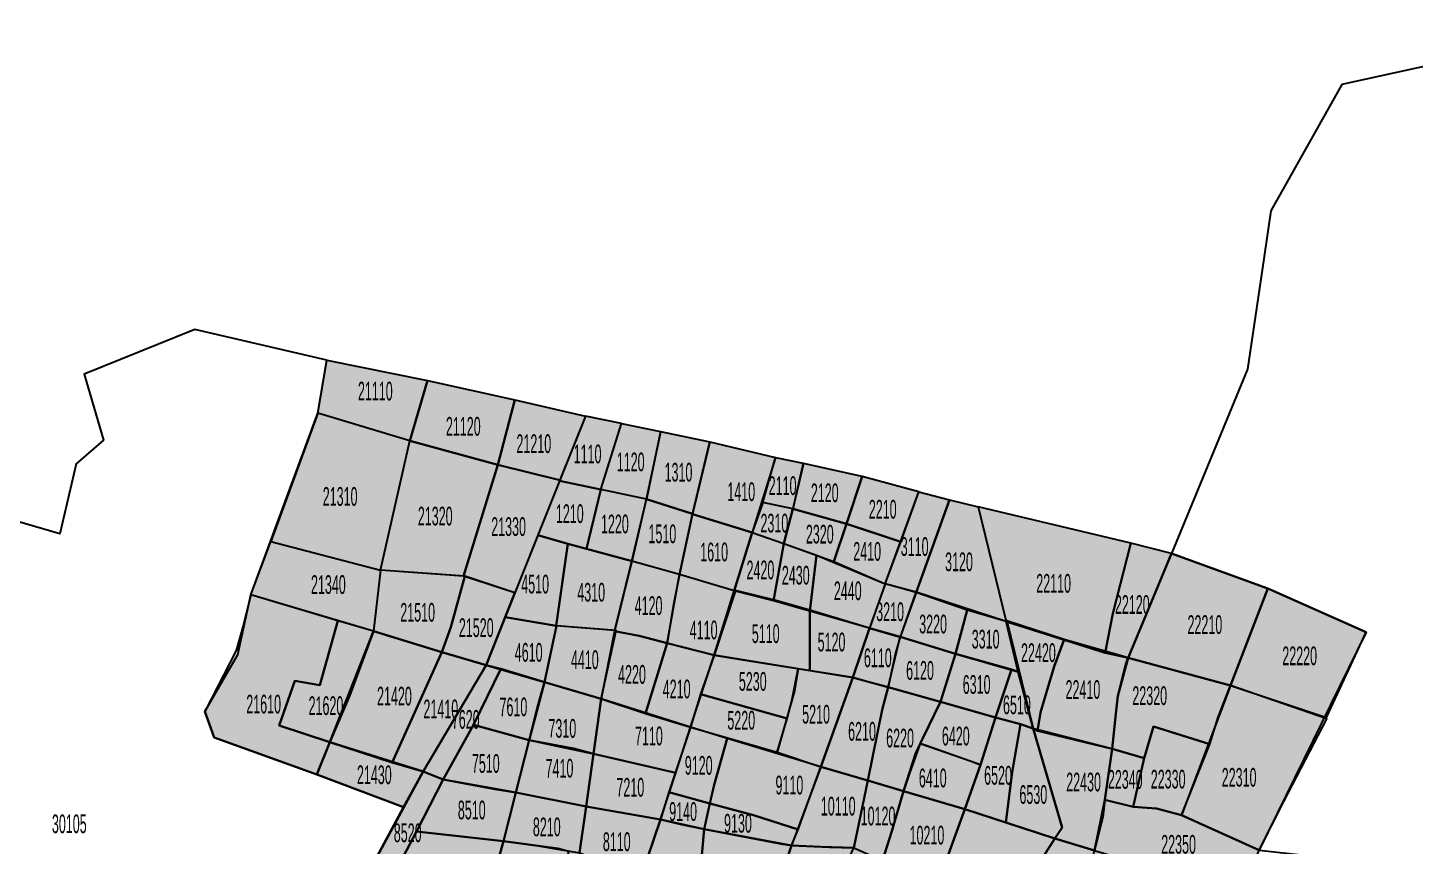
# Model space of a CAD drawing. Extents: x -55316 to 65086, y -49558 to 22922.
# Drawn here: x 439 to 13089, y -10254 to -2794 of the extents above; entities that cross this region are included whole.
import ezdxf
from ezdxf.enums import TextEntityAlignment as Align

# ---------------------------------------------------------------- set-up
doc = ezdxf.new("R2010")
doc.units = 0
doc.header["$MEASUREMENT"] = 0
doc.layers.add('ZONES', color=7, linetype='Continuous')
doc.layers.add('大区', color=7, linetype='Continuous')

msp = doc.modelspace()

# ---------------------------------------------------------------- hatches: boundary and pattern name
at = {"layer": '大区', "linetype": 'Continuous'}
h = msp.add_hatch(color=256, dxfattribs=at)
h.dxf.hatch_style = 1
h.set_gradient(color1=(237, 238, 153), color2=(237, 238, 153), tint=1)
h.paths.add_polyline_path([(4084, -6008), (3167, -5824), (3083, -6308), (3923, -6558)])
h.paths.add_polyline_path([(4879, -6186), (4084, -6008), (3923, -6558), (4725, -6779)])
h.paths.add_polyline_path([(5523, -6333), (4879, -6186), (4725, -6779), (5290, -6919)])
h.paths.add_polyline_path([(5290, -6919), (4725, -6779), (4412, -7793), (4423, -7794), (4881, -7945)])
h.paths.add_polyline_path([(4725, -6779), (3923, -6558), (3657, -7738), (4412, -7793)], flags=17)
h.paths.add_polyline_path([(3923, -6558), (3083, -6308), (2654, -7477), (3655, -7738), (3656, -7738)])
h.paths.add_polyline_path([(3656, -7738), (2654, -7477), (2474, -7964), (3592, -8294), (3592, -8294)], flags=17)
h.paths.add_polyline_path([(4423, -7796), (4412, -7793), (4725, -6779), (3923, -6558), (3656, -7738), (2654, -7477), (2474, -7964), (3266, -8200), (3592, -8294), (4213, -8486), (4296, -8259)])
h.paths.add_polyline_path([(4881, -7945), (4423, -7796), (4296, -8259), (4213, -8486), (4620, -8603), (4793, -8165)])
h.paths.add_polyline_path([(3266, -8200), (2474, -7964), (2355, -8508), (2053, -9026), (2138, -9262), (3075, -9602), (3193, -9306), (2731, -9155), (2873, -8746), (3101, -8785)])
h.paths.add_polyline_path([(4213, -8486), (3592, -8294), (3592, -8294), (3375, -8877), (3193, -9306), (3763, -9484)])
h.paths.add_polyline_path([(3592, -8294), (3592, -8294), (3266, -8200), (3101, -8785), (2873, -8746), (2731, -9155), (3193, -9306)])
h.paths.add_polyline_path([(4620, -8603), (4213, -8486), (3763, -9484), (4045, -9573)])
h.paths.add_polyline_path([(3193, -9306), (3075, -9602), (3865, -9898), (4045, -9573), (3760, -9491)])
h.paths.add_polyline_path([(3417, -6234), (3800, -6234), (3800, -5978), (3417, -5978)], flags=24)
h.paths.add_polyline_path([(4204, -6555), (4616, -6555), (4616, -6299), (4204, -6299)], flags=24)
h.paths.add_polyline_path([(4847, -6713), (5259, -6713), (5259, -6457), (4847, -6457)], flags=24)
h.paths.add_polyline_path([(4603, -7469), (5043, -7469), (5043, -7214), (4603, -7214)], flags=24)
h.paths.add_polyline_path([(3934, -7373), (4374, -7373), (4374, -7117), (3934, -7117)], flags=24)
h.paths.add_polyline_path([(3081, -7193), (3493, -7193), (3493, -6938), (3081, -6938)], flags=24)
h.paths.add_polyline_path([(2960, -7997), (3400, -7997), (3400, -7741), (2960, -7741)], flags=24)
h.paths.add_polyline_path([(3788, -8250), (4200, -8250), (4200, -7994), (3788, -7994)], flags=24)
h.paths.add_polyline_path([(4308, -8390), (4748, -8390), (4748, -8134), (4308, -8134)], flags=24)
h.paths.add_polyline_path([(2384, -9087), (2797, -9087), (2797, -8831), (2384, -8831)], flags=24)
h.paths.add_polyline_path([(2937, -9101), (3378, -9101), (3378, -8845), (2937, -8845)], flags=24)
h.paths.add_polyline_path([(3562, -9014), (4002, -9014), (4002, -8758), (3562, -8758)], flags=24)
h.paths.add_polyline_path([(3999, -9131), (4411, -9131), (4411, -8875), (3999, -8875)], flags=24)
h.paths.add_polyline_path([(4240, -9225), (4624, -9225), (4624, -8970), (4240, -8970)], flags=9)
h.paths.add_polyline_path([(3379, -9731), (3820, -9731), (3820, -9475), (3379, -9475)], flags=25)
at = {"layer": '大区', "linetype": 'Continuous', "true_color": 0xf8f6b0}
h = msp.add_hatch(color=51, dxfattribs=at)
h.dxf.hatch_style = 1
h.paths.add_polyline_path([(10495, -7492), (9104, -7162), (9358, -8205), (9367, -8207), (9365, -8201), (9889, -8369), (10265, -8477), (10332, -8133)])
h.paths.add_polyline_path([(10866, -7586), (10495, -7492), (10332, -8133), (10265, -8477), (10470, -8536)])
h.paths.add_polyline_path([(11746, -7905), (10866, -7586), (10603, -8225), (10470, -8536), (11405, -8790)])
h.paths.add_polyline_path([(11746, -7905), (11405, -8790), (12262, -9076), (12642, -8302)])
h.paths.add_polyline_path([(9887, -8372), (9367, -8207), (9604, -9182), (9647, -9193), (9671, -9034), (9727, -8849), (9797, -8615)])
h.paths.add_polyline_path([(10470, -8536), (10262, -8491), (9887, -8372), (9797, -8615), (9727, -8849), (9671, -9034), (9647, -9193), (10326, -9368), (10358, -9049), (10378, -8882), (10449, -8593)])
h.paths.add_polyline_path([(11405, -8790), (10470, -8536), (10378, -8882), (10358, -9049), (10326, -9368), (10618, -9453), (10703, -9162), (11205, -9320), (11273, -9140), (11292, -9077)])
h.paths.add_polyline_path([(12258, -9085), (11405, -8790), (11273, -9140), (11216, -9324), (10958, -9970), (11666, -10289)])
h.paths.add_polyline_path([(11205, -9320), (10703, -9162), (10618, -9453), (10517, -9895), (10731, -9911), (10958, -9970)])
h.paths.add_polyline_path([(10618, -9453), (10326, -9368), (10259, -9832), (10517, -9895)])
h.paths.add_polyline_path([(10326, -9368), (9646, -9202), (9604, -9182), (9869, -10083), (9802, -10185), (10166, -10292), (10259, -9832)])
h.paths.add_polyline_path([(10958, -9970), (10731, -9911), (10517, -9895), (10259, -9832), (10239, -9990), (10166, -10292), (11034, -10553), (11506, -10694), (11666, -10289)])
h.paths.add_polyline_path([(10166, -10292), (9802, -10185), (9409, -10803), (9987, -10998)])
h.paths.add_polyline_path([(10605, -10427), (10166, -10292), (9987, -10998), (11126, -11367), (11506, -10694)])
h.paths.add_polyline_path([(9409, -10803), (9234, -11222), (9531, -11337), (9874, -11460), (9987, -10998)])
h.paths.add_polyline_path([(11126, -11367), (9987, -10998), (9874, -11460), (10242, -11682), (10767, -12070)])
h.paths.add_polyline_path([(9874, -11460), (9531, -11337), (9234, -11222), (9121, -11595), (9144, -11966), (9720, -12194), (9773, -11829)])
h.paths.add_polyline_path([(10242, -11682), (9874, -11460), (9773, -11829), (9720, -12194), (10684, -12587), (10767, -12070)])
h.paths.add_polyline_path([(9720, -12194), (9144, -11966), (9200, -12448), (9300, -12713), (9616, -12920)])
h.paths.add_polyline_path([(9586, -7986), (9998, -7986), (9998, -7730), (9586, -7730)], flags=24)
h.paths.add_polyline_path([(10288, -8179), (10729, -8179), (10729, -7923), (10288, -7923)], flags=24)
h.paths.add_polyline_path([(10951, -8361), (11391, -8361), (11391, -8106), (10951, -8106)], flags=24)
h.paths.add_polyline_path([(11801, -8646), (12270, -8646), (12270, -8391), (11801, -8391)], flags=24)
h.paths.add_polyline_path([(9418, -8618), (9887, -8618), (9887, -8362), (9418, -8362)], flags=25)
h.paths.add_polyline_path([(9279, -9094), (9634, -9094), (9634, -8838), (9279, -8838)], flags=9)
h.paths.add_polyline_path([(9839, -8954), (10279, -8954), (10279, -8699), (9839, -8699)], flags=24)
h.paths.add_polyline_path([(10433, -9009), (10902, -9009), (10902, -8754), (10433, -8754)], flags=24)
h.paths.add_polyline_path([(11263, -9754), (11703, -9754), (11703, -9498), (11263, -9498)], flags=24)
h.paths.add_polyline_path([(10210, -9773), (10679, -9773), (10679, -9517), (10210, -9517)], flags=9)
h.paths.add_polyline_path([(10601, -9770), (11070, -9770), (11070, -9515), (10601, -9515)], flags=24)
h.paths.add_polyline_path([(9830, -9796), (10299, -9796), (10299, -9541), (9830, -9541)], flags=24)
h.paths.add_polyline_path([(10697, -10365), (11165, -10365), (11165, -10109), (10697, -10109)], flags=24)
h.paths.add_polyline_path([(9684, -10749), (10125, -10749), (10125, -10494), (9684, -10494)], flags=24)
h.paths.add_polyline_path([(10618, -10932), (11059, -10932), (11059, -10676), (10618, -10676)], flags=24)
h.paths.add_polyline_path([(9482, -11278), (9951, -11278), (9951, -11022), (9482, -11022)], flags=24)
h.paths.add_polyline_path([(10261, -11778), (10730, -11778), (10730, -11522), (10261, -11522)], flags=24)
h.paths.add_polyline_path([(9235, -11971), (9675, -11971), (9675, -11716), (9235, -11716)], flags=24)
h.paths.add_polyline_path([(10042, -12206), (10482, -12206), (10482, -11951), (10042, -11951)], flags=24)
h.paths.add_polyline_path([(2960, -7997), (3400, -7997), (3400, -7741), (2960, -7741)], flags=9)
h.paths.add_polyline_path([(4603, -7469), (5043, -7469), (5043, -7214), (4603, -7214)], flags=9)
h.paths.add_polyline_path([(3934, -7373), (4374, -7373), (4374, -7117), (3934, -7117)], flags=9)
h.paths.add_polyline_path([(3081, -7193), (3493, -7193), (3493, -6938), (3081, -6938)], flags=9)
h.paths.add_polyline_path([(4847, -6713), (5259, -6713), (5259, -6457), (4847, -6457)], flags=9)
h.paths.add_polyline_path([(4204, -6555), (4616, -6555), (4616, -6299), (4204, -6299)], flags=9)
h.paths.add_polyline_path([(3417, -6234), (3800, -6234), (3800, -5978), (3417, -5978)], flags=9)
h.paths.add_polyline_path([(4308, -8390), (4748, -8390), (4748, -8134), (4308, -8134)], flags=9)
h.paths.add_polyline_path([(3788, -8250), (4200, -8250), (4200, -7994), (3788, -7994)], flags=9)
h.paths.add_polyline_path([(7723, -8054), (8107, -8054), (8107, -7798), (7723, -7798)], flags=9)
h.paths.add_polyline_path([(7249, -7912), (7633, -7912), (7633, -7656), (7249, -7656)], flags=9)
h.paths.add_polyline_path([(6927, -7863), (7310, -7863), (7310, -7608), (6927, -7608)], flags=9)
h.paths.add_polyline_path([(7914, -7694), (8269, -7694), (8269, -7439), (7914, -7439)], flags=9)
h.paths.add_polyline_path([(7468, -7538), (7852, -7538), (7852, -7283), (7468, -7283)], flags=9)
h.paths.add_polyline_path([(7068, -7437), (7423, -7437), (7423, -7181), (7068, -7181)], flags=9)
h.paths.add_polyline_path([(8056, -7311), (8411, -7311), (8411, -7056), (8056, -7056)], flags=9)
h.paths.add_polyline_path([(7527, -7161), (7882, -7161), (7882, -6905), (7527, -6905)], flags=9)
h.paths.add_polyline_path([(7158, -7096), (7484, -7096), (7484, -6840), (7158, -6840)], flags=9)
h.paths.add_polyline_path([(6533, -7700), (6860, -7700), (6860, -7444), (6533, -7444)], flags=9)
h.paths.add_polyline_path([(6061, -7534), (6388, -7534), (6388, -7279), (6061, -7279)], flags=9)
h.paths.add_polyline_path([(6781, -7151), (7108, -7151), (7108, -6895), (6781, -6895)], flags=9)
h.paths.add_polyline_path([(6209, -6972), (6536, -6972), (6536, -6717), (6209, -6717)], flags=9)
h.paths.add_polyline_path([(5614, -7444), (5970, -7444), (5970, -7189), (5614, -7189)], flags=9)
h.paths.add_polyline_path([(5218, -7351), (5545, -7351), (5545, -7095), (5218, -7095)], flags=9)
h.paths.add_polyline_path([(5773, -6879), (6100, -6879), (6100, -6623), (5773, -6623)], flags=9)
h.paths.add_polyline_path([(5394, -6807), (5693, -6807), (5693, -6551), (5394, -6551)], flags=9)
h.paths.add_polyline_path([(4888, -7993), (5243, -7993), (5243, -7737), (4888, -7737)], flags=9)
h.paths.add_polyline_path([(5398, -8067), (5753, -8067), (5753, -7811), (5398, -7811)], flags=9)
h.paths.add_polyline_path([(5921, -8189), (6276, -8189), (6276, -7933), (5921, -7933)], flags=9)
h.paths.add_polyline_path([(8124, -8245), (8479, -8245), (8479, -7990), (8124, -7990)], flags=9)
h.paths.add_polyline_path([(8752, -7790), (9107, -7790), (9107, -7534), (8752, -7534)], flags=9)
h.paths.add_polyline_path([(8362, -7651), (8688, -7651), (8688, -7395), (8362, -7395)], flags=9)
h.paths.add_polyline_path([(8501, -8357), (8885, -8357), (8885, -8102), (8501, -8102)], flags=9)
h.paths.add_polyline_path([(11144, -14571), (11509, -14571), (11509, -14336), (11144, -14336)], flags=24)
h.paths.add_polyline_path([(604, -10178), (1031, -10178), (1031, -9922), (604, -9922)], flags=9)
h.paths.add_polyline_path([(11127, -14581), (11525, -14581), (11525, -14326), (11127, -14326)], flags=9)
h.paths.add_polyline_path([(9942, -12965), (10411, -12965), (10411, -12709), (9942, -12709)], flags=9)
h.paths.add_polyline_path([(9250, -12604), (9719, -12604), (9719, -12348), (9250, -12348)], flags=25)
h.paths.add_polyline_path([(2937, -9101), (3378, -9101), (3378, -8845), (2937, -8845)], flags=9)
h.paths.add_polyline_path([(2384, -9087), (2797, -9087), (2797, -8831), (2384, -8831)], flags=9)
h.paths.add_polyline_path([(3379, -9731), (3820, -9731), (3820, -9475), (3379, -9475)], flags=9)
h.paths.add_polyline_path([(3562, -9014), (4002, -9014), (4002, -8758), (3562, -8758)], flags=9)
h.paths.add_polyline_path([(3999, -9131), (4411, -9131), (4411, -8875), (3999, -8875)], flags=9)
h.paths.add_polyline_path([(8630, -14644), (9057, -14644), (9057, -14388), (8630, -14388)], flags=9)
h.paths.add_polyline_path([(6769, -12313), (7181, -12313), (7181, -12058), (6769, -12058)], flags=9)
h.paths.add_polyline_path([(7085, -12511), (7469, -12511), (7469, -12255), (7085, -12255)], flags=9)
h.paths.add_polyline_path([(6099, -12588), (6540, -12588), (6540, -12332), (6099, -12332)], flags=9)
h.paths.add_polyline_path([(6360, -12126), (6772, -12126), (6772, -11870), (6360, -11870)], flags=9)
h.paths.add_polyline_path([(5373, -12331), (5785, -12331), (5785, -12076), (5373, -12076)], flags=9)
h.paths.add_polyline_path([(5666, -11843), (6050, -11843), (6050, -11587), (5666, -11587)], flags=9)
h.paths.add_polyline_path([(4334, -12668), (4747, -12668), (4747, -12413), (4334, -12413)], flags=9)
h.paths.add_polyline_path([(4619, -12005), (5031, -12005), (5031, -11750), (4619, -11750)], flags=9)
h.paths.add_polyline_path([(4724, -11564), (5108, -11564), (5108, -11309), (4724, -11309)], flags=9)
h.paths.add_polyline_path([(3034, -11443), (3446, -11443), (3446, -11187), (3034, -11187)], flags=9)
h.paths.add_polyline_path([(3445, -12413), (3886, -12413), (3886, -12157), (3445, -12157)], flags=9)
h.paths.add_polyline_path([(3551, -12094), (3963, -12094), (3963, -11838), (3551, -11838)], flags=9)
h.paths.add_polyline_path([(3907, -11325), (4291, -11325), (4291, -11070), (3907, -11070)], flags=9)
h.paths.add_polyline_path([(8603, -12272), (9015, -12272), (9015, -12016), (8603, -12016)], flags=9)
h.paths.add_polyline_path([(8627, -11776), (9039, -11776), (9039, -11520), (8627, -11520)], flags=9)
h.paths.add_polyline_path([(8230, -12364), (8614, -12364), (8614, -12109), (8230, -12109)], flags=9)
h.paths.add_polyline_path([(8763, -11134), (9147, -11134), (9147, -10879), (8763, -10879)], flags=9)
h.paths.add_polyline_path([(9072, -10584), (9427, -10584), (9427, -10328), (9072, -10328)], flags=9)
h.paths.add_polyline_path([(7778, -12174), (8204, -12174), (8204, -11919), (7778, -11919)], flags=9)
h.paths.add_polyline_path([(7846, -11842), (8244, -11842), (8244, -11586), (7846, -11586)], flags=9)
h.paths.add_polyline_path([(7195, -11960), (7621, -11960), (7621, -11705), (7195, -11705)], flags=9)
h.paths.add_polyline_path([(6867, -11816), (7293, -11816), (7293, -11560), (6867, -11560)], flags=9)
h.paths.add_polyline_path([(7345, -11664), (7771, -11664), (7771, -11408), (7345, -11408)], flags=9)
h.paths.add_polyline_path([(7033, -11463), (7431, -11463), (7431, -11207), (7033, -11207)], flags=9)
h.paths.add_polyline_path([(7910, -11398), (8337, -11398), (8337, -11142), (7910, -11142)], flags=9)
h.paths.add_polyline_path([(8209, -10937), (8607, -10937), (8607, -10681), (8209, -10681)], flags=9)
h.paths.add_polyline_path([(7546, -11291), (7972, -11291), (7972, -11035), (7546, -11035)], flags=9)
h.paths.add_polyline_path([(7777, -10708), (8203, -10708), (8203, -10452), (7777, -10452)], flags=9)
h.paths.add_polyline_path([(7175, -11101), (7601, -11101), (7601, -10845), (7175, -10845)], flags=9)
h.paths.add_polyline_path([(7329, -10680), (7727, -10680), (7727, -10424), (7329, -10424)], flags=9)
h.paths.add_polyline_path([(8438, -10281), (8836, -10281), (8836, -10025), (8438, -10025)], flags=9)
h.paths.add_polyline_path([(7992, -10107), (8390, -10107), (8390, -9851), (7992, -9851)], flags=9)
h.paths.add_polyline_path([(7643, -10017), (8012, -10017), (8012, -9761), (7643, -9761)], flags=9)
h.paths.add_polyline_path([(5702, -11402), (6086, -11402), (6086, -11146), (5702, -11146)], flags=9)
h.paths.add_polyline_path([(5961, -11021), (6316, -11021), (6316, -10765), (5961, -10765)], flags=9)
h.paths.add_polyline_path([(6297, -11755), (6681, -11755), (6681, -11500), (6297, -11500)], flags=9)
h.paths.add_polyline_path([(6339, -11270), (6723, -11270), (6723, -11014), (6339, -11014)], flags=9)
h.paths.add_polyline_path([(6706, -11472), (7061, -11472), (7061, -11216), (6706, -11216)], flags=9)
h.paths.add_polyline_path([(6648, -10874), (7032, -10874), (7032, -10618), (6648, -10618)], flags=9)
h.paths.add_polyline_path([(6765, -10478), (7148, -10478), (7148, -10222), (6765, -10222)], flags=9)
h.paths.add_polyline_path([(6196, -10532), (6551, -10532), (6551, -10276), (6196, -10276)], flags=9)
h.paths.add_polyline_path([(6236, -10065), (6592, -10065), (6592, -9810), (6236, -9810)], flags=9)
h.paths.add_polyline_path([(6736, -10173), (7091, -10173), (7091, -9917), (6736, -9917)], flags=9)
h.paths.add_polyline_path([(6379, -9644), (6734, -9644), (6734, -9389), (6379, -9389)], flags=9)
h.paths.add_polyline_path([(7220, -9825), (7546, -9825), (7546, -9569), (7220, -9569)], flags=9)
h.paths.add_polyline_path([(3711, -10260), (4095, -10260), (4095, -10004), (3711, -10004)], flags=9)
h.paths.add_polyline_path([(4310, -10052), (4665, -10052), (4665, -9796), (4310, -9796)], flags=9)
h.paths.add_polyline_path([(3948, -10498), (4332, -10498), (4332, -10242), (3948, -10242)], flags=9)
h.paths.add_polyline_path([(4241, -10936), (4596, -10936), (4596, -10680), (4241, -10680)], flags=9)
h.paths.add_polyline_path([(4704, -11026), (5088, -11026), (5088, -10771), (4704, -10771)], flags=9)
h.paths.add_polyline_path([(4789, -10584), (5173, -10584), (5173, -10328), (4789, -10328)], flags=9)
h.paths.add_polyline_path([(5196, -11266), (5580, -11266), (5580, -11010), (5196, -11010)], flags=9)
h.paths.add_polyline_path([(5394, -10764), (5749, -10764), (5749, -10508), (5394, -10508)], flags=9)
h.paths.add_polyline_path([(4994, -10206), (5349, -10206), (5349, -9950), (4994, -9950)], flags=9)
h.paths.add_polyline_path([(5645, -10341), (5972, -10341), (5972, -10085), (5645, -10085)], flags=9)
h.paths.add_polyline_path([(4240, -9225), (4624, -9225), (4624, -8970), (4240, -8970)], flags=9)
h.paths.add_polyline_path([(4689, -9112), (5045, -9112), (5045, -8857), (4689, -8857)], flags=9)
h.paths.add_polyline_path([(4438, -9628), (4793, -9628), (4793, -9372), (4438, -9372)], flags=9)
h.paths.add_polyline_path([(5109, -9671), (5464, -9671), (5464, -9415), (5109, -9415)], flags=9)
h.paths.add_polyline_path([(5136, -9308), (5491, -9308), (5491, -9052), (5136, -9052)], flags=9)
h.paths.add_polyline_path([(5755, -9845), (6110, -9845), (6110, -9589), (5755, -9589)], flags=9)
h.paths.add_polyline_path([(5939, -9377), (6266, -9377), (6266, -9121), (5939, -9121)], flags=9)
h.paths.add_polyline_path([(9415, -9911), (9799, -9911), (9799, -9655), (9415, -9655)], flags=9)
h.paths.add_polyline_path([(9093, -9736), (9477, -9736), (9477, -9481), (9093, -9481)], flags=9)
h.paths.add_polyline_path([(8708, -9378), (9092, -9378), (9092, -9123), (8708, -9123)], flags=9)
h.paths.add_polyline_path([(8512, -9760), (8867, -9760), (8867, -9505), (8512, -9505)], flags=9)
h.paths.add_polyline_path([(8913, -8908), (9268, -8908), (9268, -8652), (8913, -8652)], flags=9)
h.paths.add_polyline_path([(8200, -9396), (8584, -9396), (8584, -9141), (8200, -9141)], flags=9)
h.paths.add_polyline_path([(7867, -9335), (8223, -9335), (8223, -9079), (7867, -9079)], flags=9)
h.paths.add_polyline_path([(8396, -8780), (8752, -8780), (8752, -8524), (8396, -8524)], flags=9)
h.paths.add_polyline_path([(8026, -8665), (8352, -8665), (8352, -8409), (8026, -8409)], flags=9)
h.paths.add_polyline_path([(6858, -8880), (7241, -8880), (7241, -8624), (6858, -8624)], flags=9)
h.paths.add_polyline_path([(6752, -9234), (7136, -9234), (7136, -8978), (6752, -8978)], flags=9)
h.paths.add_polyline_path([(7449, -9179), (7804, -9179), (7804, -8923), (7449, -8923)], flags=9)
h.paths.add_polyline_path([(7589, -8521), (7944, -8521), (7944, -8265), (7589, -8265)], flags=9)
h.paths.add_polyline_path([(7004, -8445), (7330, -8445), (7330, -8189), (7004, -8189)], flags=9)
h.paths.add_polyline_path([(4829, -8615), (5184, -8615), (5184, -8359), (4829, -8359)], flags=9)
h.paths.add_polyline_path([(5340, -8682), (5695, -8682), (5695, -8426), (5340, -8426)], flags=9)
h.paths.add_polyline_path([(5756, -8816), (6140, -8816), (6140, -8560), (5756, -8560)], flags=9)
h.paths.add_polyline_path([(6178, -8949), (6533, -8949), (6533, -8693), (6178, -8693)], flags=9)
h.paths.add_polyline_path([(6438, -8411), (6765, -8411), (6765, -8155), (6438, -8155)], flags=9)
h.paths.add_polyline_path([(8994, -8495), (9349, -8495), (9349, -8239), (8994, -8239)], flags=9)
at = {"layer": '大区', "linetype": 'Continuous', "true_color": 0xadddf7}
h = msp.add_hatch(color=141, dxfattribs=at)
h.dxf.hatch_style = 1
h.paths.add_polyline_path([(5853, -6400), (5523, -6333), (5287, -6925), (5665, -7002)])
h.paths.add_polyline_path([(6209, -6475), (5853, -6400), (5665, -7002), (6080, -7091)])
h.paths.add_polyline_path([(6659, -6567), (6210, -6475), (6080, -7091), (6500, -7223)])
h.paths.add_polyline_path([(7255, -6712), (6659, -6567), (6501, -7224), (6500, -7228), (7044, -7395)])
h.paths.add_polyline_path([(5665, -7002), (5287, -6925), (5090, -7419), (5363, -7499), (5534, -7545)])
h.paths.add_polyline_path([(6080, -7091), (5665, -7002), (5534, -7545), (5947, -7654)])
h.paths.add_polyline_path([(6500, -7228), (6499, -7228), (6500, -7223), (6080, -7091), (5950, -7657), (6382, -7779)])
h.paths.add_polyline_path([(7044, -7395), (6500, -7228), (6382, -7779), (6880, -7925)])
h.paths.add_polyline_path([(5394, -6807), (5693, -6807), (5693, -6551), (5394, -6551)], flags=24)
h.paths.add_polyline_path([(5773, -6879), (6100, -6879), (6100, -6623), (5773, -6623)], flags=24)
h.paths.add_polyline_path([(6209, -6972), (6536, -6972), (6536, -6717), (6209, -6717)], flags=24)
h.paths.add_polyline_path([(6781, -7151), (7108, -7151), (7108, -6895), (6781, -6895)], flags=24)
h.paths.add_polyline_path([(5218, -7351), (5545, -7351), (5545, -7095), (5218, -7095)], flags=24)
h.paths.add_polyline_path([(5614, -7444), (5970, -7444), (5970, -7189), (5614, -7189)], flags=24)
h.paths.add_polyline_path([(6061, -7534), (6388, -7534), (6388, -7279), (6061, -7279)], flags=24)
h.paths.add_polyline_path([(6533, -7700), (6860, -7700), (6860, -7444), (6533, -7444)], flags=24)
h.paths.add_polyline_path([(7158, -7096), (7484, -7096), (7484, -6840), (7158, -6840)], flags=9)
h = msp.add_hatch(color=141, dxfattribs=at)
h.dxf.hatch_style = 1
h.paths.add_polyline_path([(5853, -6400), (5523, -6333), (5290, -6919), (5287, -6925), (5665, -7002)])
h.paths.add_polyline_path([(6209, -6475), (5853, -6400), (5665, -7002), (6080, -7091)])
h.paths.add_polyline_path([(5394, -6807), (5693, -6807), (5693, -6551), (5394, -6551)], flags=24)
h.paths.add_polyline_path([(5773, -6879), (6100, -6879), (6100, -6623), (5773, -6623)], flags=24)
h.paths.add_polyline_path([(6209, -6972), (6536, -6972), (6536, -6717), (6209, -6717)], flags=9)
at = {"layer": '大区', "linetype": 'Continuous'}
h = msp.add_hatch(color=256, dxfattribs=at)
h.dxf.hatch_style = 1
h.set_gradient(color1=(237, 238, 153), color2=(237, 238, 153), tint=1)
h.paths.add_polyline_path([(4725, -6779), (3923, -6558), (3657, -7738), (4412, -7793)])
h.paths.add_polyline_path([(3656, -7738), (2654, -7477), (2474, -7964), (3592, -8294), (3592, -8294)])
h.paths.add_polyline_path([(3934, -7373), (4374, -7373), (4374, -7117), (3934, -7117)], flags=24)
h.paths.add_polyline_path([(2960, -7997), (3400, -7997), (3400, -7741), (2960, -7741)], flags=24)
at = {"layer": '大区', "linetype": 'Continuous', "true_color": 0xcecce6}
h = msp.add_hatch(color=254, dxfattribs=at)
h.dxf.hatch_style = 1
h.paths.add_polyline_path([(7507, -6764), (7255, -6712), (7140, -7120), (7415, -7179)])
h.paths.add_polyline_path([(8046, -6884), (7511, -6766), (7415, -7179), (7903, -7317)])
h.paths.add_polyline_path([(8563, -7023), (8046, -6884), (7903, -7317), (8152, -7399), (8395, -7479)])
h.paths.add_polyline_path([(8152, -7399), (7903, -7317), (7787, -7658), (8255, -7862), (8395, -7479)])
h.paths.add_polyline_path([(7903, -7317), (7415, -7179), (7332, -7496), (7630, -7602), (7787, -7658)])
h.paths.add_polyline_path([(7415, -7179), (7140, -7120), (7044, -7395), (7332, -7496)])
h.paths.add_polyline_path([(7332, -7496), (7044, -7395), (6880, -7926), (6891, -7928), (6892, -7924), (7241, -8010)])
h.paths.add_polyline_path([(7630, -7602), (7332, -7496), (7241, -8010), (7570, -8104)])
h.paths.add_polyline_path([(8255, -7862), (7630, -7602), (7571, -8104), (8114, -8267)])
h.paths.add_polyline_path([(7158, -7096), (7484, -7096), (7484, -6840), (7158, -6840)], flags=24)
h.paths.add_polyline_path([(7527, -7161), (7882, -7161), (7882, -6905), (7527, -6905)], flags=24)
h.paths.add_polyline_path([(8056, -7311), (8411, -7311), (8411, -7056), (8056, -7056)], flags=24)
h.paths.add_polyline_path([(7914, -7694), (8269, -7694), (8269, -7439), (7914, -7439)], flags=24)
h.paths.add_polyline_path([(7468, -7538), (7852, -7538), (7852, -7283), (7468, -7283)], flags=24)
h.paths.add_polyline_path([(7068, -7437), (7423, -7437), (7423, -7181), (7068, -7181)], flags=9)
h.paths.add_polyline_path([(6927, -7863), (7310, -7863), (7310, -7608), (6927, -7608)], flags=24)
h.paths.add_polyline_path([(7249, -7912), (7633, -7912), (7633, -7656), (7249, -7656)], flags=9)
h.paths.add_polyline_path([(7723, -8054), (8107, -8054), (8107, -7798), (7723, -7798)], flags=24)
h.paths.add_polyline_path([(8124, -8245), (8479, -8245), (8479, -7990), (8124, -7990)], flags=9)
at = {"layer": '大区', "linetype": 'Continuous', "true_color": 0xf7abae}
h = msp.add_hatch(color=241, dxfattribs=at)
h.dxf.hatch_style = 1
h.paths.add_polyline_path([(8844, -7098), (8563, -7023), (8400, -7480), (8255, -7862), (8540, -7940)])
h.paths.add_polyline_path([(8471, -8132), (8537, -7940), (8255, -7862), (8114, -8267), (8394, -8347)])
h.paths.add_polyline_path([(9104, -7162), (8844, -7098), (8540, -7940), (9358, -8205)])
h.paths.add_polyline_path([(9004, -8102), (8540, -7941), (8471, -8132), (8397, -8348), (8898, -8500)])
h.paths.add_polyline_path([(9358, -8205), (9004, -8102), (8898, -8500), (9408, -8645), (9468, -8665)])
h.paths.add_polyline_path([(8362, -7651), (8688, -7651), (8688, -7395), (8362, -7395)], flags=24)
h.paths.add_polyline_path([(8124, -8245), (8479, -8245), (8479, -7990), (8124, -7990)], flags=24)
h.paths.add_polyline_path([(8752, -7790), (9107, -7790), (9107, -7534), (8752, -7534)], flags=24)
h.paths.add_polyline_path([(8501, -8357), (8885, -8357), (8885, -8102), (8501, -8102)], flags=24)
h.paths.add_polyline_path([(8994, -8495), (9349, -8495), (9349, -8239), (8994, -8239)], flags=24)
at = {"layer": '大区', "linetype": 'Continuous', "true_color": 0xfeeab9}
h = msp.add_hatch(color=254, dxfattribs=at)
h.dxf.hatch_style = 1
h.paths.add_polyline_path([(5363, -7499), (5090, -7419), (4881, -7945), (4794, -8166), (5257, -8245)])
h.paths.add_polyline_path([(5947, -7656), (5363, -7499), (5257, -8243), (5785, -8286), (5790, -8286)])
h.paths.add_polyline_path([(6323, -8067), (6382, -7779), (6382, -7779), (5947, -7656), (5790, -8286), (5803, -8287), (5801, -8297), (6012, -8338), (6270, -8404)])
h.paths.add_polyline_path([(6880, -7926), (6880, -7925), (6382, -7779), (6270, -8404), (6696, -8514)])
h.paths.add_polyline_path([(6696, -8514), (6270, -8404), (6072, -9038), (6480, -9168), (6571, -8869)])
h.paths.add_polyline_path([(6270, -8404), (6012, -8338), (5801, -8297), (5667, -8910), (6072, -9038)])
h.paths.add_polyline_path([(5788, -8294), (5790, -8286), (5785, -8286), (5259, -8245), (5151, -8760), (5667, -8910)])
h.paths.add_polyline_path([(5259, -8245), (4794, -8166), (4620, -8603), (4753, -8637), (5151, -8760)])
h.paths.add_polyline_path([(4888, -7993), (5243, -7993), (5243, -7737), (4888, -7737)], flags=24)
h.paths.add_polyline_path([(5398, -8067), (5753, -8067), (5753, -7811), (5398, -7811)], flags=24)
h.paths.add_polyline_path([(5921, -8189), (6276, -8189), (6276, -7933), (5921, -7933)], flags=24)
h.paths.add_polyline_path([(6438, -8411), (6765, -8411), (6765, -8155), (6438, -8155)], flags=24)
h.paths.add_polyline_path([(6178, -8949), (6533, -8949), (6533, -8693), (6178, -8693)], flags=24)
h.paths.add_polyline_path([(5756, -8816), (6140, -8816), (6140, -8560), (5756, -8560)], flags=24)
h.paths.add_polyline_path([(5340, -8682), (5695, -8682), (5695, -8426), (5340, -8426)], flags=24)
h.paths.add_polyline_path([(4829, -8615), (5184, -8615), (5184, -8359), (4829, -8359)], flags=24)
at = {"layer": '大区', "linetype": 'Continuous', "true_color": 0xafd9aa}
h = msp.add_hatch(color=9, dxfattribs=at)
h.dxf.hatch_style = 1
h.paths.add_polyline_path([(7569, -8112), (7239, -8019), (6891, -7928), (6696, -8514), (7016, -8565), (7486, -8641), (7570, -8654)])
h.paths.add_polyline_path([(8114, -8267), (8114, -8267), (7569, -8112), (7570, -8654), (7962, -8716)])
h.paths.add_polyline_path([(7463, -8637), (6696, -8514), (6579, -8871), (7358, -9089), (7405, -8922)])
h.paths.add_polyline_path([(7962, -8716), (7570, -8654), (7463, -8637), (7429, -8838), (7405, -8922), (7404, -8928), (7362, -9090), (7272, -9398), (7670, -9532)])
h.paths.add_polyline_path([(7358, -9089), (6579, -8871), (6480, -9168), (7272, -9398)])
h.paths.add_polyline_path([(7004, -8445), (7330, -8445), (7330, -8189), (7004, -8189)], flags=24)
h.paths.add_polyline_path([(7589, -8521), (7944, -8521), (7944, -8265), (7589, -8265)], flags=24)
h.paths.add_polyline_path([(6858, -8880), (7241, -8880), (7241, -8624), (6858, -8624)], flags=24)
h.paths.add_polyline_path([(7449, -9179), (7804, -9179), (7804, -8923), (7449, -8923)], flags=24)
h.paths.add_polyline_path([(6752, -9234), (7136, -9234), (7136, -8978), (6752, -8978)], flags=24)
at = {"layer": '大区', "linetype": 'Continuous', "true_color": 0x7aafdf}
h = msp.add_hatch(color=143, dxfattribs=at)
h.dxf.hatch_style = 1
h.paths.add_polyline_path([(8351, -8496), (8394, -8347), (8114, -8267), (8114, -8267), (7962, -8716), (8282, -8804)])
h.paths.add_polyline_path([(8898, -8500), (8397, -8348), (8394, -8347), (8282, -8804), (8759, -8937)])
h.paths.add_polyline_path([(9407, -8647), (8898, -8500), (8759, -8937), (9262, -9080)])
h.paths.add_polyline_path([(9468, -8665), (9407, -8647), (9262, -9080), (9491, -9143), (9604, -9182)])
h.paths.add_polyline_path([(9262, -9080), (8759, -8937), (8598, -9268), (8576, -9318), (9039, -9480), (9124, -9512)])
h.paths.add_polyline_path([(8759, -8937), (8282, -8804), (8230, -9011), (8097, -9654), (8422, -9753), (8532, -9412), (8570, -9329), (8575, -9317), (8598, -9268)])
h.paths.add_polyline_path([(8282, -8804), (8111, -8758), (7962, -8716), (7670, -9532), (8097, -9654), (8230, -9011)])
h.paths.add_polyline_path([(9124, -9512), (8576, -9318), (8570, -9329), (8477, -9588), (8422, -9753), (8981, -9915)])
h.paths.add_polyline_path([(9491, -9143), (9262, -9080), (9124, -9512), (8981, -9915), (9356, -10037), (9414, -9580)])
h.paths.add_polyline_path([(9604, -9182), (9491, -9143), (9414, -9580), (9356, -10037), (9802, -10185), (9869, -10083)])
h.paths.add_polyline_path([(8026, -8665), (8352, -8665), (8352, -8409), (8026, -8409)], flags=24)
h.paths.add_polyline_path([(8396, -8780), (8752, -8780), (8752, -8524), (8396, -8524)], flags=24)
h.paths.add_polyline_path([(8913, -8908), (9268, -8908), (9268, -8652), (8913, -8652)], flags=24)
h.paths.add_polyline_path([(9279, -9094), (9634, -9094), (9634, -8838), (9279, -8838)], flags=9)
h.paths.add_polyline_path([(8708, -9378), (9092, -9378), (9092, -9123), (8708, -9123)], flags=24)
h.paths.add_polyline_path([(8200, -9396), (8584, -9396), (8584, -9141), (8200, -9141)], flags=24)
h.paths.add_polyline_path([(7867, -9335), (8223, -9335), (8223, -9079), (7867, -9079)], flags=24)
h.paths.add_polyline_path([(8512, -9760), (8867, -9760), (8867, -9505), (8512, -9505)], flags=24)
h.paths.add_polyline_path([(9093, -9736), (9477, -9736), (9477, -9481), (9093, -9481)], flags=24)
h.paths.add_polyline_path([(9415, -9911), (9799, -9911), (9799, -9655), (9415, -9655)], flags=24)
at = {"layer": '大区', "linetype": 'Continuous', "true_color": 0x9898cc}
h = msp.add_hatch(color=253, dxfattribs=at)
h.dxf.hatch_style = 1
h.paths.add_polyline_path([(4751, -8641), (4620, -8603), (4045, -9573), (4227, -9645), (4502, -9148)])
h.paths.add_polyline_path([(5151, -8760), (4751, -8641), (4502, -9148), (5009, -9287), (5086, -8988)])
h.paths.add_polyline_path([(5667, -8910), (5151, -8760), (5009, -9287), (5414, -9363), (5597, -9412)])
h.paths.add_polyline_path([(6070, -9044), (5667, -8910), (5597, -9412), (6344, -9583), (6480, -9168)])
h.paths.add_polyline_path([(6344, -9583), (5597, -9412), (5530, -9892), (6207, -10010), (6285, -9763)])
h.paths.add_polyline_path([(5597, -9412), (5354, -9360), (5009, -9287), (4889, -9765), (5530, -9892)])
h.paths.add_polyline_path([(5009, -9287), (4502, -9148), (4227, -9645), (4889, -9765)])
h.paths.add_polyline_path([(3999, -9131), (4411, -9131), (4411, -8875), (3999, -8875)], flags=9)
h.paths.add_polyline_path([(4240, -9225), (4624, -9225), (4624, -8970), (4240, -8970)], flags=25)
h.paths.add_polyline_path([(4689, -9112), (5045, -9112), (5045, -8857), (4689, -8857)], flags=24)
h.paths.add_polyline_path([(5136, -9308), (5491, -9308), (5491, -9052), (5136, -9052)], flags=24)
h.paths.add_polyline_path([(5939, -9377), (6266, -9377), (6266, -9121), (5939, -9121)], flags=24)
h.paths.add_polyline_path([(5755, -9845), (6110, -9845), (6110, -9589), (5755, -9589)], flags=24)
h.paths.add_polyline_path([(5109, -9671), (5464, -9671), (5464, -9415), (5109, -9415)], flags=24)
h.paths.add_polyline_path([(4438, -9628), (4793, -9628), (4793, -9372), (4438, -9372)], flags=24)
at = {"layer": '大区', "linetype": 'Continuous', "true_color": 0xf27172}
h = msp.add_hatch(color=11, dxfattribs=at)
h.dxf.hatch_style = 1
h.paths.add_polyline_path([(6815, -9273), (6480, -9168), (6348, -9584), (6288, -9764), (6659, -9865), (6698, -9694)])
h.paths.add_polyline_path([(7670, -9532), (6815, -9273), (6698, -9694), (6659, -9865), (7057, -9970), (7457, -10102)])
h.paths.add_polyline_path([(6659, -9865), (6288, -9764), (6207, -10010), (6606, -10098)])
h.paths.add_polyline_path([(7457, -10102), (7057, -9970), (6659, -9865), (6606, -10098), (7403, -10247)])
h.paths.add_polyline_path([(7403, -10247), (7304, -10233), (6606, -10098), (6572, -10474), (6759, -10542), (7047, -10644), (7237, -10730)])
h.paths.add_polyline_path([(6606, -10098), (6400, -10056), (6207, -10010), (6026, -10549), (6464, -10769), (6572, -10474)])
h.paths.add_polyline_path([(7237, -10730), (7047, -10644), (6759, -10542), (6572, -10474), (6542, -10569), (6464, -10769), (7110, -11075)])
h.paths.add_polyline_path([(6464, -10769), (6026, -10549), (5791, -10943), (6187, -11274)])
h.paths.add_polyline_path([(6864, -10960), (6464, -10769), (6187, -11274), (6550, -11516), (6618, -11445)])
h.paths.add_polyline_path([(6187, -11274), (5791, -10943), (5485, -11392), (6053, -11537)])
h.paths.add_polyline_path([(6592, -11646), (6584, -11598), (6576, -11553), (6550, -11516), (6187, -11274), (6053, -11537), (6245, -11591), (6563, -11814), (6808, -11926), (6854, -11800), (6648, -11681)])
h.paths.add_polyline_path([(7110, -11075), (6864, -10960), (6618, -11445), (6550, -11516), (6576, -11553), (6584, -11598), (6592, -11646), (6648, -11681), (6854, -11800), (6878, -11733), (6879, -11729)])
h.paths.add_polyline_path([(6379, -9644), (6734, -9644), (6734, -9389), (6379, -9389)], flags=24)
h.paths.add_polyline_path([(6736, -10173), (7091, -10173), (7091, -9917), (6736, -9917)], flags=24)
h.paths.add_polyline_path([(7220, -9825), (7546, -9825), (7546, -9569), (7220, -9569)], flags=24)
h.paths.add_polyline_path([(6236, -10065), (6592, -10065), (6592, -9810), (6236, -9810)], flags=24)
h.paths.add_polyline_path([(6765, -10478), (7148, -10478), (7148, -10222), (6765, -10222)], flags=24)
h.paths.add_polyline_path([(6196, -10532), (6551, -10532), (6551, -10276), (6196, -10276)], flags=24)
h.paths.add_polyline_path([(6648, -10874), (7032, -10874), (7032, -10618), (6648, -10618)], flags=24)
h.paths.add_polyline_path([(5961, -11021), (6316, -11021), (6316, -10765), (5961, -10765)], flags=24)
h.paths.add_polyline_path([(6339, -11270), (6723, -11270), (6723, -11014), (6339, -11014)], flags=24)
h.paths.add_polyline_path([(5702, -11402), (6086, -11402), (6086, -11146), (5702, -11146)], flags=24)
h.paths.add_polyline_path([(6297, -11755), (6681, -11755), (6681, -11500), (6297, -11500)], flags=25)
h.paths.add_polyline_path([(6867, -11816), (7293, -11816), (7293, -11560), (6867, -11560)], flags=9)
h.paths.add_polyline_path([(6706, -11472), (7061, -11472), (7061, -11216), (6706, -11216)], flags=24)
at = {"layer": '大区', "linetype": 'Continuous', "true_color": 0x2776bb}
h = msp.add_hatch(color=152, dxfattribs=at)
h.dxf.hatch_style = 1
h.paths.add_polyline_path([(4227, -9645), (4045, -9573), (3468, -10641), (3682, -10690), (3983, -10121)])
h.paths.add_polyline_path([(4889, -9765), (4699, -9735), (4227, -9645), (3983, -10121), (4778, -10209)])
h.paths.add_polyline_path([(5530, -9892), (4889, -9765), (4778, -10209), (5094, -10250), (5271, -10274), (5346, -10294), (5468, -10316)])
h.paths.add_polyline_path([(6207, -10010), (5530, -9892), (5468, -10316), (5681, -10392), (6026, -10549)])
h.paths.add_polyline_path([(5681, -10392), (5468, -10316), (5372, -10302), (5258, -10753), (5649, -10871), (5791, -10943), (6026, -10549)])
h.paths.add_polyline_path([(5372, -10302), (5346, -10294), (5101, -10252), (4778, -10209), (4667, -10599), (5258, -10753)])
h.paths.add_polyline_path([(4778, -10209), (3983, -10121), (3682, -10690), (4088, -10857), (4177, -10655), (4260, -10477), (4667, -10599)])
h.paths.add_polyline_path([(4667, -10599), (4260, -10477), (4088, -10857), (4530, -11040)])
h.paths.add_polyline_path([(5258, -10753), (4667, -10599), (4617, -10799), (4530, -11040), (5085, -11244)])
h.paths.add_polyline_path([(5791, -10943), (5649, -10871), (5258, -10753), (5180, -10995), (5085, -11244), (5405, -11357), (5485, -11392)])
h.paths.add_polyline_path([(3711, -10260), (4095, -10260), (4095, -10004), (3711, -10004)], flags=24)
h.paths.add_polyline_path([(4310, -10052), (4665, -10052), (4665, -9796), (4310, -9796)], flags=24)
h.paths.add_polyline_path([(4994, -10206), (5349, -10206), (5349, -9950), (4994, -9950)], flags=24)
h.paths.add_polyline_path([(5645, -10341), (5972, -10341), (5972, -10085), (5645, -10085)], flags=24)
h.paths.add_polyline_path([(5394, -10764), (5749, -10764), (5749, -10508), (5394, -10508)], flags=24)
h.paths.add_polyline_path([(4789, -10584), (5173, -10584), (5173, -10328), (4789, -10328)], flags=24)
h.paths.add_polyline_path([(3948, -10498), (4332, -10498), (4332, -10242), (3948, -10242)], flags=24)
h.paths.add_polyline_path([(4241, -10936), (4596, -10936), (4596, -10680), (4241, -10680)], flags=25)
h.paths.add_polyline_path([(4704, -11026), (5088, -11026), (5088, -10771), (4704, -10771)], flags=24)
h.paths.add_polyline_path([(5196, -11266), (5580, -11266), (5580, -11010), (5196, -11010)], flags=24)
at = {"layer": '大区', "linetype": 'Continuous', "true_color": 0xfecc66}
h = msp.add_hatch(color=31, dxfattribs=at)
h.dxf.hatch_style = 1
h.paths.add_polyline_path([(8097, -9654), (7670, -9532), (7462, -10103), (7403, -10247), (7666, -10259), (7970, -10270)])
h.paths.add_polyline_path([(8316, -10116), (8422, -9753), (8097, -9654), (7970, -10270), (8232, -10383)])
h.paths.add_polyline_path([(8981, -9915), (8422, -9753), (8316, -10116), (8232, -10383), (8749, -10560)])
h.paths.add_polyline_path([(8749, -10560), (8232, -10383), (7987, -11018), (8514, -11234)])
h.paths.add_polyline_path([(8232, -10383), (7970, -10270), (7676, -10903), (7987, -11018)])
h.paths.add_polyline_path([(7970, -10270), (7748, -10264), (7403, -10247), (7237, -10730), (7676, -10903)])
h.paths.add_polyline_path([(7676, -10903), (7237, -10730), (7110, -11075), (7359, -11212), (7473, -11294)])
h.paths.add_polyline_path([(7987, -11018), (7676, -10903), (7473, -11294), (7635, -11380), (7817, -11440)])
h.paths.add_polyline_path([(8514, -11234), (7987, -11018), (7817, -11440), (8367, -11671), (8476, -11344)])
h.paths.add_polyline_path([(7473, -11294), (7359, -11212), (7110, -11075), (6989, -11426), (7336, -11571)])
h.paths.add_polyline_path([(7817, -11440), (7635, -11380), (7473, -11294), (7336, -11571), (7445, -11622), (7696, -11752)])
h.paths.add_polyline_path([(8070, -11551), (7817, -11440), (7696, -11752), (7963, -11829), (8245, -12039), (8367, -11671)])
h.paths.add_polyline_path([(7963, -11829), (7696, -11752), (7534, -12212), (8090, -12427), (8245, -12039)])
h.paths.add_polyline_path([(7696, -11752), (7445, -11622), (7336, -11571), (7173, -11879), (7089, -12035), (7534, -12212), (7590, -12033)])
h.paths.add_polyline_path([(7336, -11571), (6989, -11426), (6878, -11733), (6858, -11803), (6808, -11926), (7089, -12035)])
h.paths.add_polyline_path([(7992, -10107), (8390, -10107), (8390, -9851), (7992, -9851)], flags=24)
h.paths.add_polyline_path([(7643, -10017), (8012, -10017), (8012, -9761), (7643, -9761)], flags=24)
h.paths.add_polyline_path([(8438, -10281), (8836, -10281), (8836, -10025), (8438, -10025)], flags=24)
h.paths.add_polyline_path([(8209, -10937), (8607, -10937), (8607, -10681), (8209, -10681)], flags=24)
h.paths.add_polyline_path([(7777, -10708), (8203, -10708), (8203, -10452), (7777, -10452)], flags=24)
h.paths.add_polyline_path([(7329, -10680), (7727, -10680), (7727, -10424), (7329, -10424)], flags=24)
h.paths.add_polyline_path([(7175, -11101), (7601, -11101), (7601, -10845), (7175, -10845)], flags=24)
h.paths.add_polyline_path([(7546, -11291), (7972, -11291), (7972, -11035), (7546, -11035)], flags=24)
h.paths.add_polyline_path([(7910, -11398), (8337, -11398), (8337, -11142), (7910, -11142)], flags=24)
h.paths.add_polyline_path([(7033, -11463), (7431, -11463), (7431, -11207), (7033, -11207)], flags=24)
h.paths.add_polyline_path([(6706, -11472), (7061, -11472), (7061, -11216), (6706, -11216)], flags=9)
h.paths.add_polyline_path([(7345, -11664), (7771, -11664), (7771, -11408), (7345, -11408)], flags=24)
h.paths.add_polyline_path([(7778, -12174), (8204, -12174), (8204, -11919), (7778, -11919)], flags=24)
h.paths.add_polyline_path([(7846, -11842), (8244, -11842), (8244, -11586), (7846, -11586)], flags=24)
h.paths.add_polyline_path([(7195, -11960), (7621, -11960), (7621, -11705), (7195, -11705)], flags=24)
h.paths.add_polyline_path([(6867, -11816), (7293, -11816), (7293, -11560), (6867, -11560)], flags=24)
at = {"layer": '大区', "linetype": 'Continuous', "true_color": 0x58ba48}
h = msp.add_hatch(color=85, dxfattribs=at)
h.dxf.hatch_style = 1
h.paths.add_polyline_path([(9802, -10185), (8981, -9915), (8749, -10560), (9290, -10750), (9409, -10803)])
h.paths.add_polyline_path([(9409, -10803), (9290, -10750), (8749, -10560), (8522, -11237), (8483, -11346), (9120, -11574), (9234, -11222)])
h.paths.add_polyline_path([(9114, -11621), (9121, -11595), (9120, -11574), (8483, -11346), (8367, -11671), (9144, -11966)])
h.paths.add_polyline_path([(9144, -11966), (8537, -11744), (8565, -12624), (8801, -12695), (9300, -12713), (9200, -12448)])
h.paths.add_polyline_path([(8537, -11744), (8367, -11671), (8245, -12039), (8090, -12427), (8565, -12624)])
h.paths.add_polyline_path([(9072, -10584), (9427, -10584), (9427, -10328), (9072, -10328)], flags=24)
h.paths.add_polyline_path([(8763, -11134), (9147, -11134), (9147, -10879), (8763, -10879)], flags=24)
h.paths.add_polyline_path([(8627, -11776), (9039, -11776), (9039, -11520), (8627, -11520)], flags=25)
h.paths.add_polyline_path([(8603, -12272), (9015, -12272), (9015, -12016), (8603, -12016)], flags=24)
h.paths.add_polyline_path([(8230, -12364), (8614, -12364), (8614, -12109), (8230, -12109)], flags=9)

# ---------------------------------------------------------------- linework, layer by layer
at = {"layer": 'ZONES', "color": 1, "linetype": 'Continuous'}
for points in [[(16074, -8041), (15875, -6708), (16716, -5909), (14402, -4688), (14991, -3720), (14149, -2794), (13459, -3084), (12418, -3312), (11772, -4464), (11694, -5005), (11558, -5907), (10866, -7586), (11746, -7905), (12642, -8302), (11666, -10289), (13335, -10477)], [(3923, -6558), (3083, -6308), (2654, -7477), (3656, -7738), (3923, -6558)], [(8563, -7023), (8844, -7098), (8540, -7941), (8255, -7862), (8563, -7023)], [(10262, -8491), (10332, -8133), (10495, -7492), (9104, -7162), (9358, -8205)], [(10470, -8536), (10603, -8225), (10866, -7586), (10495, -7492), (10332, -8133), (10262, -8491)], [(11746, -7905), (10866, -7586), (10470, -8536), (11405, -8790)], [(5947, -7656), (5788, -8294), (6012, -8338), (6270, -8404), (6382, -7779)], [(3592, -8294), (4213, -8486), (4296, -8259), (4423, -7794), (3656, -7738)], [(4620, -8603), (4881, -7945), (4423, -7794), (4296, -8259), (4213, -8486)], [(6696, -8514), (6880, -7925), (6382, -7779), (6323, -8067), (6270, -8404)], [(2340, -8470), (2053, -9026), (2138, -9262), (3075, -9602), (3193, -9306), (2731, -9155), (2873, -8746), (3101, -8785), (3266, -8200), (2474, -7964), (2407, -8234)], [(6696, -8514), (7016, -8565), (7570, -8654), (7569, -8104), (7237, -8009), (6892, -7924)], [(9004, -8102), (8540, -7941), (8394, -8347), (8898, -8500)], [(12281, -9082), (12642, -8302), (11746, -7905), (11405, -8790)], [(3193, -9306), (3592, -8294), (3266, -8200), (3101, -8785), (2873, -8746), (2731, -9155)], [(5151, -8760), (5259, -8245), (4793, -8165), (4620, -8603)], [(7570, -8654), (7962, -8716), (8114, -8267), (7569, -8104)], [(9468, -8665), (9358, -8205), (9004, -8102), (8898, -8500)], [(9646, -9202), (9671, -9034), (9727, -8849), (9797, -8615), (9889, -8369), (9365, -8201), (9604, -9182)], [(3760, -9491), (4213, -8486), (3592, -8294), (3375, -8877), (3193, -9306)], [(5151, -8760), (5667, -8910), (5803, -8287), (5259, -8245)], [(5788, -8294), (5667, -8910), (6070, -9044), (6270, -8404), (6012, -8338)], [(8282, -8804), (8394, -8347), (8114, -8267), (7962, -8716)], [(8282, -8804), (8759, -8937), (8898, -8500), (8394, -8347), (8351, -8496)], [(6480, -9168), (6696, -8514), (6270, -8404), (6070, -9044)], [(9671, -9034), (9646, -9202), (10326, -9368), (10358, -9049), (10378, -8882), (10449, -8593), (10470, -8536), (9889, -8369), (9797, -8615), (9727, -8849)], [(4045, -9573), (4620, -8603), (4213, -8486), (3760, -9491)], [(7362, -9090), (7404, -8928), (7463, -8637), (6696, -8514), (6571, -8869)], [(9408, -8645), (8898, -8500), (8759, -8937), (9262, -9080)], [(10358, -9049), (10326, -9368), (10618, -9453), (10703, -9162), (11216, -9324), (11292, -9077), (11405, -8790), (10470, -8536), (10378, -8882)], [(4620, -8603), (4045, -9573), (4227, -9645), (4502, -9148), (4753, -8637)], [(5151, -8760), (4753, -8637), (4502, -9148), (5009, -9287), (5086, -8988)], [(7962, -8716), (7463, -8637), (7429, -8838), (7272, -9398), (7670, -9532)], [(8097, -9654), (8230, -9011), (8282, -8804), (8111, -8758), (7962, -8716), (7670, -9532)], [(9468, -8665), (9408, -8645), (9262, -9080), (9491, -9143), (9604, -9182)], [(5151, -8760), (5009, -9287), (5354, -9360), (5597, -9412), (5667, -8910)], [(8422, -9753), (8532, -9412), (8598, -9268), (8759, -8937), (8282, -8804), (8230, -9011), (8097, -9654)], [(10958, -9970), (11666, -10289), (11890, -9848), (12282, -9093), (11405, -8790)], [(6348, -9584), (6480, -9168), (5667, -8910), (5597, -9412)], [(7362, -9090), (6571, -8869), (6480, -9168), (7272, -9398)], [(8575, -9317), (9039, -9480), (9124, -9512), (9262, -9080), (8759, -8937), (8598, -9268)], [(8981, -9915), (9356, -10037), (9414, -9580), (9491, -9143), (9262, -9080), (9124, -9512)], [(4227, -9645), (4699, -9735), (4889, -9765), (5009, -9287), (4502, -9148)], [(6480, -9168), (6285, -9763), (6659, -9865), (6698, -9694), (6815, -9273)], [(9869, -10083), (9604, -9182), (9491, -9143), (9414, -9580), (9356, -10037), (9802, -10185)], [(9802, -10185), (10166, -10292), (10259, -9832), (10326, -9368), (9604, -9182), (9869, -10083)], [(10731, -9911), (10958, -9970), (11216, -9324), (10703, -9162), (10618, -9453), (10517, -9895)], [(4045, -9573), (3193, -9306), (3075, -9602), (3865, -9898)], [(5530, -9892), (5597, -9412), (5414, -9363), (5009, -9287), (4889, -9765)], [(7462, -10103), (7670, -9532), (6815, -9273), (6698, -9694), (6659, -9865), (7057, -9970)], [(8422, -9753), (8981, -9915), (9124, -9512), (8575, -9317), (8477, -9588)], [(6207, -10010), (6348, -9584), (5597, -9412), (5530, -9892)], [(10517, -9895), (10618, -9453), (10326, -9368), (10259, -9832)], [(4045, -9573), (3468, -10641), (3682, -10690), (3983, -10121), (4227, -9645)], [(7748, -10264), (7970, -10270), (8097, -9654), (7670, -9532), (7403, -10247)], [(4227, -9645), (3983, -10121), (4778, -10209), (4889, -9765)], [(8232, -10383), (8316, -10116), (8422, -9753), (8097, -9654), (7970, -10270)], [(4889, -9765), (4778, -10209), (5094, -10250), (5468, -10316), (5530, -9892)], [(6400, -10056), (6606, -10098), (6659, -9865), (6285, -9763), (6207, -10010)], [(6606, -10098), (7304, -10233), (7403, -10247), (7462, -10103), (7057, -9970), (6659, -9865)], [(8232, -10383), (8749, -10560), (8981, -9915), (8422, -9753), (8316, -10116)], [(11034, -10553), (11506, -10694), (11666, -10289), (10958, -9970), (10731, -9911), (10517, -9895), (10259, -9832), (10239, -9990), (10166, -10292)], [(5468, -10316), (5681, -10392), (6026, -10549), (6207, -10010), (5530, -9892)], [(9802, -10185), (8981, -9915), (8749, -10560), (9290, -10750), (9409, -10803)], [(6464, -10769), (6542, -10569), (6572, -10474), (6606, -10098), (6207, -10010), (6026, -10549)], [(6572, -10474), (6759, -10542), (7047, -10644), (7237, -10730), (7403, -10247), (6606, -10098)], [(4667, -10599), (4778, -10209), (3983, -10121), (3682, -10690), (4084, -10866), (4260, -10477)], [(4778, -10209), (4667, -10599), (5258, -10753), (5372, -10302), (5271, -10274)], [(10166, -10292), (9802, -10185), (9409, -10803), (9987, -10998)], [(7676, -10903), (7970, -10270), (7666, -10259), (7403, -10247), (7237, -10730)]]:
    msp.add_lwpolyline(points, close=True, dxfattribs=at)
for points in [[(199, -13326), (1314, -13392), (2146, -13919), (2728, -12793), (2450, -12682), (3019, -11527), (3468, -10641), (3865, -9898), (3075, -9602), (2138, -9262), (2053, -9026), (2355, -8508), (2474, -7964), (3084, -6307), (3167, -5824), (1964, -5544), (955, -5952), (1129, -6554), (880, -6768), (732, -7406), (73, -7217)], [(3167, -5824), (4084, -6008), (3923, -6558), (3083, -6308), (3167, -5824)], [(4084, -6008), (4879, -6186), (4725, -6779), (3923, -6558), (4084, -6008)], [(4879, -6186), (5523, -6333), (5290, -6919), (4725, -6779), (4879, -6186)], [(5523, -6333), (5287, -6925), (5665, -7002), (5853, -6400), (5523, -6333)], [(5853, -6400), (6209, -6475), (6080, -7091), (5665, -7002), (5853, -6400)], [(4725, -6779), (4412, -7793), (3656, -7738), (3923, -6558), (4725, -6779)], [(6209, -6475), (6659, -6567), (6501, -7224), (6080, -7091), (6210, -6476)], [(6659, -6567), (7255, -6712), (7044, -7395), (6499, -7228), (6659, -6567)], [(5290, -6919), (4881, -7945), (4412, -7793), (4725, -6779), (5290, -6919), (5290, -6919)], [(7255, -6712), (7507, -6764), (7415, -7179), (7140, -7120), (7255, -6712)], [(8046, -6884), (7511, -6766), (7415, -7179), (7903, -7317), (8046, -6884)], [(5290, -6919), (5090, -7419), (5363, -7499), (5534, -7545), (5665, -7002), (5287, -6925)], [(8563, -7023), (8046, -6884), (7903, -7317), (8400, -7480), (8563, -7023)], [(5665, -7002), (5534, -7545), (5950, -7655), (6080, -7091), (5665, -7002)], [(6080, -7091), (6501, -7224), (6382, -7779), (5947, -7656), (6080, -7091)], [(7140, -7120), (7044, -7395), (7332, -7496), (7415, -7179), (7142, -7121)], [(7415, -7179), (7332, -7496), (7787, -7658), (7903, -7317), (7415, -7179)], [(8540, -7941), (8844, -7098), (9104, -7162), (9358, -8205), (8540, -7940)], [(6500, -7228), (7044, -7395), (6880, -7925), (6382, -7779), (6500, -7228)], [(7903, -7317), (7787, -7658), (8255, -7862), (8400, -7480), (8152, -7399), (7903, -7317)], [(5363, -7499), (5090, -7419), (4793, -8165), (5257, -8245), (5363, -7499)], [(7239, -8019), (6880, -7926), (7044, -7395), (7332, -7496), (7239, -8019)], [(3656, -7738), (3592, -8294), (2474, -7964), (2654, -7477), (3656, -7738)], [(5950, -7657), (5363, -7499), (5257, -8243), (5790, -8286), (5947, -7656)], [(7569, -8112), (7239, -8019), (7332, -7496), (7630, -7602), (7570, -8112)], [(8255, -7862), (8114, -8267), (7569, -8112), (7630, -7602), (8255, -7862)], [(8114, -8267), (8397, -8348), (8538, -7939), (8255, -7862), (8114, -8267)]]:
    msp.add_lwpolyline(points, dxfattribs=at)

# ---------------------------------------------------------------- texts
at = {"layer": 'ZONES', "width": 0.5}
for s, p in [('21110', (3608, -6106)), ('21120', (4410, -6427)), ('21210', (5053, -6585)), ('1110', (5543, -6679)), ('1120', (5936, -6751)), ('1310', (6372, -6845)), ('1410', (6944, -7023)), ('2110', (7321, -6968)), ('2120', (7705, -7033)), ('21310', (3287, -7066)), ('21320', (4154, -7245)), ('1210', (5381, -7223)), ('2210', (8234, -7183)), ('21330', (4823, -7341)), ('1220', (5792, -7317)), ('1510', (6225, -7407)), ('2310', (7246, -7309)), ('2320', (7660, -7410)), ('3110', (8525, -7523)), ('1610', (6697, -7572)), ('2410', (8092, -7567)), ('3120', (8929, -7662)), ('2420', (7119, -7736)), ('2430', (7441, -7784)), ('21340', (3180, -7869)), ('4510', (5065, -7865)), ('2440', (7915, -7926)), ('22110', (9792, -7858)), ('4310', (5576, -7939)), ('22120', (10509, -8051)), ('21510', (3994, -8122)), ('4120', (6099, -8061)), ('3210', (8301, -8117)), ('21520', (4528, -8262)), ('4110', (6601, -8283)), ('3220', (8693, -8229)), ('22210', (11171, -8234)), ('5110', (7167, -8317)), ('5120', (7767, -8393)), ('3310', (9172, -8367)), ('4610', (5006, -8487)), ('4410', (5518, -8554)), ('6110', (8189, -8537)), ('22420', (9653, -8490)), ('22220', (12035, -8519)), ('4220', (5948, -8688)), ('6120', (8574, -8652)), ('5230', (7049, -8752)), ('6310', (9090, -8780)), ('21420', (3782, -8886)), ('4210', (6355, -8821)), ('22410', (10059, -8826)), ('22320', (10668, -8882)), ('21610', (2590, -8959)), ('21620', (3158, -8973)), ('21410', (4205, -9003)), ('7610', (4867, -8984)), ('5210', (7626, -9051)), ('6510', (9457, -8966)), ('7620', (4432, -9098)), ('7310', (5313, -9180)), ('5220', (6944, -9106)), ('7110', (6102, -9249)), ('6210', (8045, -9207)), ('6220', (8392, -9268)), ('6420', (8900, -9250)), ('7510', (4615, -9500)), ('7410', (5287, -9543)), ('9120', (6556, -9517)), ('21430', (3599, -9603)), ('9110', (7383, -9697)), ('6410', (8690, -9632)), ('6520', (9285, -9608)), ('22430', (10065, -9669)), ('22340', (10445, -9645)), ('22330', (10836, -9643)), ('22310', (11483, -9626)), ('7210', (5933, -9717)), ('6530', (9607, -9783)), ('8510', (4487, -9924)), ('9140', (6414, -9938)), ('10110', (7828, -9889)), ('30105', (818, -10050)), ('8210', (5171, -10078)), ('9130', (6914, -10045)), ('10120', (8191, -9979)), ('8520', (3903, -10132)), ('10210', (8637, -10153)), ('8110', (5809, -10213)), ('22350', (10931, -10237))]:
    msp.add_text(s, height=170.5, dxfattribs=at).set_placement(p, align=Align.MIDDLE_CENTER)

doc.saveas('drawing.dxf')
